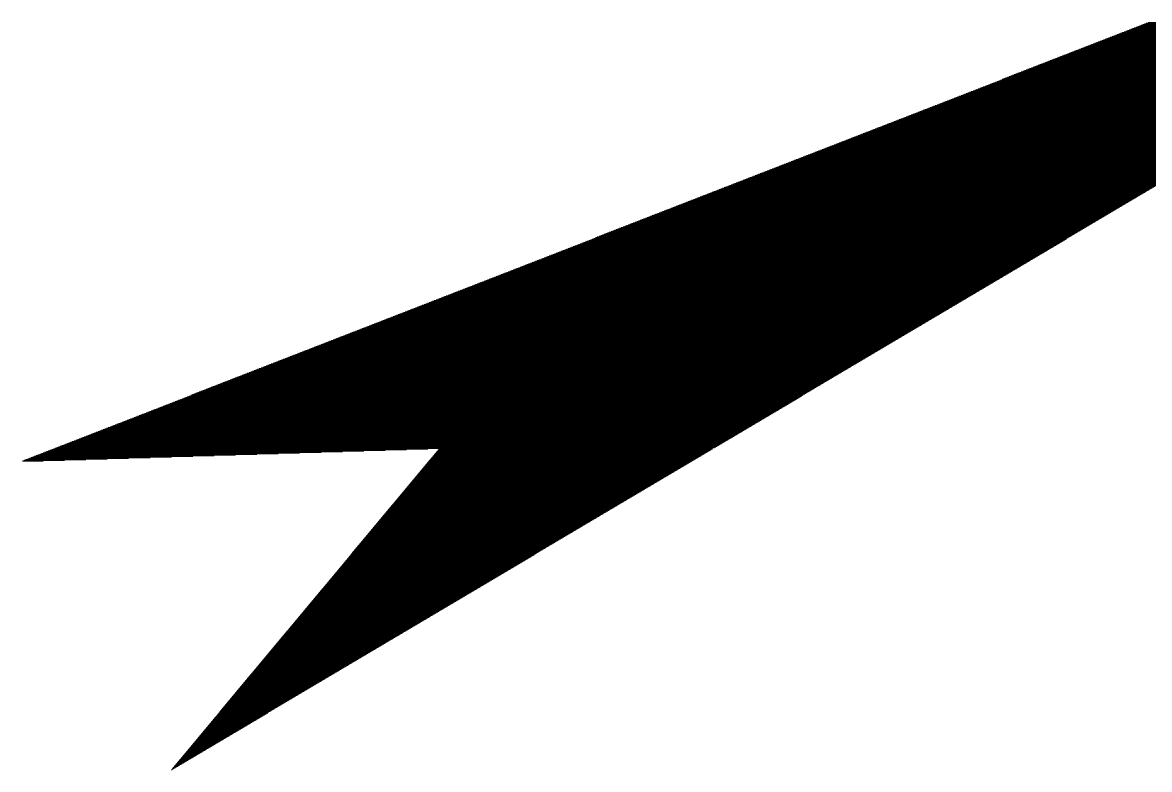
# Model space of a CAD drawing. Header units: inches. Extents: x 0 to 5400, y 0 to 3454.
# Drawn here: x 3346.2 to 3396.8, y 857.1 to 890.7 of the extents above; entities that cross this region are included whole.
import ezdxf

# ---------------------------------------------------------------- set-up
doc = ezdxf.new("R2010")
doc.units = ezdxf.units.IN
doc.header["$MEASUREMENT"] = 0
doc.layers.add('SHEET', color=4, linetype='Continuous')

msp = doc.modelspace()

# ---------------------------------------------------------------- linework, layer by layer
at = {"layer": 'SHEET', "color": 4, "linetype": 'Continuous', "flags": 128}
for points in [[(3396.191, 890.447), (3409.069, 890.447)], [(3396.268, 890.477), (3409.12, 890.477)], [(3396.345, 890.507), (3409.17, 890.507)], [(3396.422, 890.537), (3409.221, 890.537)], [(3396.499, 890.567), (3409.272, 890.567)], [(3396.576, 890.597), (3409.322, 890.597)], [(3396.653, 890.627), (3409.373, 890.627)], [(3396.73, 890.657), (3409.423, 890.657)], [(3394.88, 889.937), (3408.21, 889.937)], [(3394.957, 889.967), (3408.26, 889.967)], [(3395.034, 889.997), (3408.311, 889.997)], [(3395.112, 890.027), (3408.361, 890.027)], [(3395.189, 890.057), (3408.412, 890.057)], [(3395.266, 890.087), (3408.462, 890.087)], [(3395.343, 890.117), (3408.513, 890.117)], [(3395.42, 890.147), (3408.564, 890.147)], [(3395.497, 890.177), (3408.614, 890.177)], [(3395.574, 890.207), (3408.665, 890.207)], [(3395.651, 890.237), (3408.715, 890.237)], [(3395.728, 890.267), (3408.766, 890.267)], [(3395.805, 890.297), (3408.816, 890.297)], [(3395.882, 890.327), (3408.867, 890.327)], [(3395.959, 890.357), (3408.918, 890.357)], [(3396.036, 890.387), (3408.968, 890.387)], [(3396.113, 890.417), (3409.019, 890.417)], [(3393.57, 889.427), (3407.35, 889.427)], [(3393.647, 889.457), (3407.401, 889.457)], [(3393.724, 889.487), (3407.451, 889.487)], [(3393.801, 889.517), (3407.502, 889.517)], [(3393.878, 889.547), (3407.552, 889.547)], [(3393.956, 889.577), (3407.603, 889.577)], [(3394.033, 889.607), (3407.653, 889.607)], [(3394.11, 889.637), (3407.704, 889.637)], [(3394.187, 889.667), (3407.755, 889.667)], [(3394.264, 889.697), (3407.805, 889.697)], [(3394.341, 889.727), (3407.856, 889.727)], [(3394.418, 889.757), (3407.906, 889.757)], [(3394.495, 889.787), (3407.957, 889.787)], [(3394.572, 889.817), (3408.007, 889.817)], [(3394.649, 889.847), (3408.058, 889.847)], [(3394.726, 889.877), (3408.109, 889.877)], [(3394.803, 889.907), (3408.159, 889.907)], [(3392.26, 888.917), (3406.49, 888.917)], [(3392.337, 888.947), (3406.541, 888.947)], [(3392.414, 888.977), (3406.592, 888.977)], [(3392.491, 889.007), (3406.642, 889.007)], [(3392.568, 889.037), (3406.693, 889.037)], [(3392.645, 889.067), (3406.743, 889.067)], [(3392.722, 889.097), (3406.794, 889.097)], [(3392.799, 889.127), (3406.844, 889.127)], [(3392.877, 889.157), (3406.895, 889.157)], [(3392.954, 889.187), (3406.945, 889.187)], [(3393.031, 889.217), (3406.996, 889.217)], [(3393.108, 889.247), (3407.047, 889.247)], [(3393.185, 889.277), (3407.097, 889.277)], [(3393.262, 889.307), (3407.148, 889.307)], [(3393.339, 889.337), (3407.198, 889.337)], [(3393.416, 889.367), (3407.249, 889.367)], [(3393.493, 889.397), (3407.299, 889.397)], [(3391.027, 888.437), (3405.681, 888.437)], [(3391.104, 888.467), (3405.732, 888.467)], [(3391.181, 888.497), (3405.782, 888.497)], [(3391.258, 888.527), (3405.833, 888.527)], [(3391.335, 888.557), (3405.884, 888.557)], [(3391.412, 888.587), (3405.934, 888.587)], [(3391.489, 888.617), (3405.985, 888.617)], [(3391.566, 888.647), (3406.035, 888.647)], [(3391.643, 888.677), (3406.086, 888.677)], [(3391.721, 888.707), (3406.136, 888.707)], [(3391.798, 888.737), (3406.187, 888.737)], [(3391.875, 888.767), (3406.238, 888.767)], [(3391.952, 888.797), (3406.288, 888.797)], [(3392.029, 888.827), (3406.339, 888.827)], [(3392.106, 888.857), (3406.389, 888.857)], [(3392.183, 888.887), (3406.44, 888.887)], [(3389.717, 887.927), (3404.822, 887.927)], [(3389.794, 887.957), (3404.872, 887.957)], [(3389.871, 887.987), (3404.923, 887.987)], [(3389.948, 888.017), (3404.973, 888.017)], [(3390.025, 888.047), (3405.024, 888.047)], [(3390.102, 888.077), (3405.075, 888.077)], [(3390.179, 888.107), (3405.125, 888.107)], [(3390.256, 888.137), (3405.176, 888.137)], [(3390.333, 888.167), (3405.226, 888.167)], [(3390.41, 888.197), (3405.277, 888.197)], [(3390.487, 888.227), (3405.327, 888.227)], [(3390.564, 888.257), (3405.378, 888.257)], [(3390.642, 888.287), (3405.428, 888.287)], [(3390.719, 888.317), (3405.479, 888.317)], [(3390.796, 888.347), (3405.53, 888.347)], [(3390.873, 888.377), (3405.58, 888.377)], [(3390.95, 888.407), (3405.631, 888.407)], [(3388.407, 887.417), (3403.962, 887.417)], [(3388.484, 887.447), (3404.013, 887.447)], [(3388.561, 887.477), (3404.063, 887.477)], [(3388.638, 887.507), (3404.114, 887.507)], [(3388.715, 887.537), (3404.164, 887.537)], [(3388.792, 887.567), (3404.215, 887.567)], [(3388.869, 887.597), (3404.265, 887.597)], [(3388.946, 887.627), (3404.316, 887.627)], [(3389.023, 887.657), (3404.367, 887.657)], [(3389.1, 887.687), (3404.417, 887.687)], [(3389.177, 887.717), (3404.468, 887.717)], [(3389.254, 887.747), (3404.518, 887.747)], [(3389.331, 887.777), (3404.569, 887.777)], [(3389.408, 887.807), (3404.619, 887.807)], [(3389.486, 887.837), (3404.67, 887.837)], [(3389.563, 887.867), (3404.721, 887.867)], [(3389.64, 887.897), (3404.771, 887.897)], [(3387.096, 886.907), (3403.102, 886.907)], [(3387.173, 886.937), (3403.153, 886.937)], [(3387.251, 886.967), (3403.204, 886.967)], [(3387.328, 886.997), (3403.254, 886.997)], [(3387.405, 887.027), (3403.305, 887.027)], [(3387.482, 887.057), (3403.355, 887.057)], [(3387.559, 887.087), (3403.406, 887.087)], [(3387.636, 887.117), (3403.456, 887.117)], [(3387.713, 887.147), (3403.507, 887.147)], [(3387.79, 887.177), (3403.558, 887.177)], [(3387.867, 887.207), (3403.608, 887.207)], [(3387.944, 887.237), (3403.659, 887.237)], [(3388.021, 887.267), (3403.709, 887.267)], [(3388.098, 887.297), (3403.76, 887.297)], [(3388.175, 887.327), (3403.81, 887.327)], [(3388.252, 887.357), (3403.861, 887.357)], [(3388.329, 887.387), (3403.911, 887.387)], [(3385.786, 886.397), (3402.243, 886.397)], [(3385.863, 886.427), (3402.293, 886.427)], [(3385.94, 886.457), (3402.344, 886.457)], [(3386.017, 886.487), (3402.394, 886.487)], [(3386.094, 886.517), (3402.445, 886.517)], [(3386.172, 886.547), (3402.496, 886.547)], [(3386.249, 886.577), (3402.546, 886.577)], [(3386.326, 886.607), (3402.597, 886.607)], [(3386.403, 886.637), (3402.647, 886.637)], [(3386.48, 886.667), (3402.698, 886.667)], [(3386.557, 886.697), (3402.748, 886.697)], [(3386.634, 886.727), (3402.799, 886.727)], [(3386.711, 886.757), (3402.85, 886.757)], [(3386.788, 886.787), (3402.9, 886.787)], [(3386.865, 886.817), (3402.951, 886.817)], [(3386.942, 886.847), (3403.001, 886.847)], [(3387.019, 886.877), (3403.052, 886.877)], [(3384.476, 885.887), (3401.383, 885.887)], [(3384.553, 885.917), (3401.434, 885.917)], [(3384.63, 885.947), (3401.484, 885.947)], [(3384.707, 885.977), (3401.535, 885.977)], [(3384.784, 886.007), (3401.585, 886.007)], [(3384.861, 886.037), (3401.636, 886.037)], [(3384.938, 886.067), (3401.687, 886.067)], [(3385.016, 886.097), (3401.737, 886.097)], [(3385.093, 886.127), (3401.788, 886.127)], [(3385.17, 886.157), (3401.838, 886.157)], [(3385.247, 886.187), (3401.889, 886.187)], [(3385.324, 886.217), (3401.939, 886.217)], [(3385.401, 886.247), (3401.99, 886.247)], [(3385.478, 886.277), (3402.041, 886.277)], [(3385.555, 886.307), (3402.091, 886.307)], [(3385.632, 886.337), (3402.142, 886.337)], [(3385.709, 886.367), (3402.192, 886.367)], [(3383.166, 885.377), (3400.524, 885.377)], [(3383.243, 885.407), (3400.574, 885.407)], [(3383.32, 885.437), (3400.625, 885.437)], [(3383.397, 885.467), (3400.675, 885.467)], [(3383.474, 885.497), (3400.726, 885.497)], [(3383.551, 885.527), (3400.776, 885.527)], [(3383.628, 885.557), (3400.827, 885.557)], [(3383.705, 885.587), (3400.878, 885.587)], [(3383.782, 885.617), (3400.928, 885.617)], [(3383.859, 885.647), (3400.979, 885.647)], [(3383.937, 885.677), (3401.029, 885.677)], [(3384.014, 885.707), (3401.08, 885.707)], [(3384.091, 885.737), (3401.13, 885.737)], [(3384.168, 885.767), (3401.181, 885.767)], [(3384.245, 885.797), (3401.231, 885.797)], [(3384.322, 885.827), (3401.282, 885.827)], [(3384.399, 885.857), (3401.333, 885.857)], [(3381.856, 884.867), (3399.664, 884.867)], [(3381.933, 884.897), (3399.714, 884.897)], [(3382.01, 884.927), (3399.765, 884.927)], [(3382.087, 884.957), (3399.816, 884.957)], [(3382.164, 884.987), (3399.866, 884.987)], [(3382.241, 885.017), (3399.917, 885.017)], [(3382.318, 885.047), (3399.967, 885.047)], [(3382.395, 885.077), (3400.018, 885.077)], [(3382.472, 885.107), (3400.068, 885.107)], [(3382.549, 885.137), (3400.119, 885.137)], [(3382.626, 885.167), (3400.17, 885.167)], [(3382.703, 885.197), (3400.22, 885.197)], [(3382.781, 885.227), (3400.271, 885.227)], [(3382.858, 885.257), (3400.321, 885.257)], [(3382.935, 885.287), (3400.372, 885.287)], [(3383.012, 885.317), (3400.422, 885.317)], [(3383.089, 885.347), (3400.473, 885.347)], [(3380.623, 884.387), (3398.855, 884.387)], [(3380.7, 884.417), (3398.905, 884.417)], [(3380.777, 884.447), (3398.956, 884.447)], [(3380.854, 884.477), (3399.007, 884.477)], [(3380.931, 884.507), (3399.057, 884.507)], [(3381.008, 884.537), (3399.108, 884.537)], [(3381.085, 884.567), (3399.158, 884.567)], [(3381.162, 884.597), (3399.209, 884.597)], [(3381.239, 884.627), (3399.259, 884.627)], [(3381.316, 884.657), (3399.31, 884.657)], [(3381.393, 884.687), (3399.361, 884.687)], [(3381.47, 884.717), (3399.411, 884.717)], [(3381.547, 884.747), (3399.462, 884.747)], [(3381.624, 884.777), (3399.512, 884.777)], [(3381.702, 884.807), (3399.563, 884.807)], [(3381.779, 884.837), (3399.613, 884.837)], [(3379.312, 883.877), (3397.995, 883.877)], [(3379.389, 883.907), (3398.046, 883.907)], [(3379.467, 883.937), (3398.096, 883.937)], [(3379.544, 883.967), (3398.147, 883.967)], [(3379.621, 883.997), (3398.197, 883.997)], [(3379.698, 884.027), (3398.248, 884.027)], [(3379.775, 884.057), (3398.299, 884.057)], [(3379.852, 884.087), (3398.349, 884.087)], [(3379.929, 884.117), (3398.4, 884.117)], [(3380.006, 884.147), (3398.45, 884.147)], [(3380.083, 884.177), (3398.501, 884.177)], [(3380.16, 884.207), (3398.551, 884.207)], [(3380.237, 884.237), (3398.602, 884.237)], [(3380.314, 884.267), (3398.653, 884.267)], [(3380.391, 884.297), (3398.703, 884.297)], [(3380.468, 884.327), (3398.754, 884.327)], [(3380.546, 884.357), (3398.804, 884.357)], [(3378.002, 883.367), (3397.136, 883.367)], [(3378.079, 883.397), (3397.186, 883.397)], [(3378.156, 883.427), (3397.237, 883.427)], [(3378.233, 883.457), (3397.287, 883.457)], [(3378.311, 883.487), (3397.338, 883.487)], [(3378.388, 883.517), (3397.388, 883.517)], [(3378.465, 883.547), (3397.439, 883.547)], [(3378.542, 883.577), (3397.49, 883.577)], [(3378.619, 883.607), (3397.54, 883.607)], [(3378.696, 883.637), (3397.591, 883.637)], [(3378.773, 883.667), (3397.641, 883.667)], [(3378.85, 883.697), (3397.692, 883.697)], [(3378.927, 883.727), (3397.742, 883.727)], [(3379.004, 883.757), (3397.793, 883.757)], [(3379.081, 883.787), (3397.844, 883.787)], [(3379.158, 883.817), (3397.894, 883.817)], [(3379.235, 883.847), (3397.945, 883.847)], [(3376.692, 882.857), (3396.276, 882.857)], [(3376.769, 882.887), (3396.327, 882.887)], [(3376.846, 882.917), (3396.377, 882.917)], [(3376.923, 882.947), (3396.428, 882.947)], [(3377, 882.977), (3396.478, 882.977)], [(3377.077, 883.007), (3396.529, 883.007)], [(3377.154, 883.037), (3396.579, 883.037)], [(3377.232, 883.067), (3396.63, 883.067)], [(3377.309, 883.097), (3396.68, 883.097)], [(3377.386, 883.127), (3396.731, 883.127)], [(3377.463, 883.157), (3396.782, 883.157)], [(3377.54, 883.187), (3396.832, 883.187)], [(3377.617, 883.217), (3396.883, 883.217)], [(3377.694, 883.247), (3396.933, 883.247)], [(3377.771, 883.277), (3396.984, 883.277)], [(3377.848, 883.307), (3397.034, 883.307)], [(3377.925, 883.337), (3397.085, 883.337)], [(3375.382, 882.347), (3395.416, 882.347)], [(3375.459, 882.377), (3395.467, 882.377)], [(3375.536, 882.407), (3395.517, 882.407)], [(3375.613, 882.437), (3395.568, 882.437)], [(3375.69, 882.467), (3395.619, 882.467)], [(3375.767, 882.497), (3395.669, 882.497)], [(3375.844, 882.527), (3395.72, 882.527)], [(3375.921, 882.557), (3395.77, 882.557)], [(3375.998, 882.587), (3395.821, 882.587)], [(3376.076, 882.617), (3395.871, 882.617)], [(3376.153, 882.647), (3395.922, 882.647)], [(3376.23, 882.677), (3395.973, 882.677)], [(3376.307, 882.707), (3396.023, 882.707)], [(3376.384, 882.737), (3396.074, 882.737)], [(3376.461, 882.767), (3396.124, 882.767)], [(3376.538, 882.797), (3396.175, 882.797)], [(3376.615, 882.827), (3396.225, 882.827)], [(3374.072, 881.837), (3394.557, 881.837)], [(3374.149, 881.867), (3394.607, 881.867)], [(3374.226, 881.897), (3394.658, 881.897)], [(3374.303, 881.927), (3394.708, 881.927)], [(3374.38, 881.957), (3394.759, 881.957)], [(3374.457, 881.987), (3394.81, 881.987)], [(3374.534, 882.017), (3394.86, 882.017)], [(3374.611, 882.047), (3394.911, 882.047)], [(3374.688, 882.077), (3394.961, 882.077)], [(3374.765, 882.107), (3395.012, 882.107)], [(3374.842, 882.137), (3395.062, 882.137)], [(3374.919, 882.167), (3395.113, 882.167)], [(3374.997, 882.197), (3395.163, 882.197)], [(3375.074, 882.227), (3395.214, 882.227)], [(3375.151, 882.257), (3395.265, 882.257)], [(3375.228, 882.287), (3395.315, 882.287)], [(3375.305, 882.317), (3395.366, 882.317)], [(3372.762, 881.327), (3393.697, 881.327)], [(3372.839, 881.357), (3393.748, 881.357)], [(3372.916, 881.387), (3393.798, 881.387)], [(3372.993, 881.417), (3393.849, 881.417)], [(3373.07, 881.447), (3393.899, 881.447)], [(3373.147, 881.477), (3393.95, 881.477)], [(3373.224, 881.507), (3394, 881.507)], [(3373.301, 881.537), (3394.051, 881.537)], [(3373.378, 881.567), (3394.102, 881.567)], [(3373.455, 881.597), (3394.152, 881.597)], [(3373.532, 881.627), (3394.203, 881.627)], [(3373.609, 881.657), (3394.253, 881.657)], [(3373.686, 881.687), (3394.304, 881.687)], [(3373.763, 881.717), (3394.354, 881.717)], [(3373.841, 881.747), (3394.405, 881.747)], [(3373.918, 881.777), (3394.456, 881.777)], [(3373.995, 881.807), (3394.506, 881.807)], [(3371.451, 880.817), (3392.837, 880.817)], [(3371.528, 880.847), (3392.888, 880.847)], [(3371.606, 880.877), (3392.939, 880.877)], [(3371.683, 880.907), (3392.989, 880.907)], [(3371.76, 880.937), (3393.04, 880.937)], [(3371.837, 880.967), (3393.09, 880.967)], [(3371.914, 880.997), (3393.141, 880.997)], [(3371.991, 881.027), (3393.191, 881.027)], [(3372.068, 881.057), (3393.242, 881.057)], [(3372.145, 881.087), (3393.293, 881.087)], [(3372.222, 881.117), (3393.343, 881.117)], [(3372.299, 881.147), (3393.394, 881.147)], [(3372.376, 881.177), (3393.444, 881.177)], [(3372.453, 881.207), (3393.495, 881.207)], [(3372.53, 881.237), (3393.545, 881.237)], [(3372.607, 881.267), (3393.596, 881.267)], [(3372.684, 881.297), (3393.646, 881.297)], [(3370.218, 880.337), (3392.028, 880.337)], [(3370.295, 880.367), (3392.079, 880.367)], [(3370.372, 880.397), (3392.129, 880.397)], [(3370.449, 880.427), (3392.18, 880.427)], [(3370.527, 880.457), (3392.231, 880.457)], [(3370.604, 880.487), (3392.281, 880.487)], [(3370.681, 880.517), (3392.332, 880.517)], [(3370.758, 880.547), (3392.382, 880.547)], [(3370.835, 880.577), (3392.433, 880.577)], [(3370.912, 880.607), (3392.483, 880.607)], [(3370.989, 880.637), (3392.534, 880.637)], [(3371.066, 880.667), (3392.585, 880.667)], [(3371.143, 880.697), (3392.635, 880.697)], [(3371.22, 880.727), (3392.686, 880.727)], [(3371.297, 880.757), (3392.736, 880.757)], [(3371.374, 880.787), (3392.787, 880.787)], [(3368.908, 879.827), (3391.169, 879.827)], [(3368.985, 879.857), (3391.219, 879.857)], [(3369.062, 879.887), (3391.27, 879.887)], [(3369.139, 879.917), (3391.32, 879.917)], [(3369.216, 879.947), (3391.371, 879.947)], [(3369.293, 879.977), (3391.422, 879.977)], [(3369.371, 880.007), (3391.472, 880.007)], [(3369.448, 880.037), (3391.523, 880.037)], [(3369.525, 880.067), (3391.573, 880.067)], [(3369.602, 880.097), (3391.624, 880.097)], [(3369.679, 880.127), (3391.674, 880.127)], [(3369.756, 880.157), (3391.725, 880.157)], [(3369.833, 880.187), (3391.776, 880.187)], [(3369.91, 880.217), (3391.826, 880.217)], [(3369.987, 880.247), (3391.877, 880.247)], [(3370.064, 880.277), (3391.927, 880.277)], [(3370.141, 880.307), (3391.978, 880.307)], [(3367.598, 879.317), (3390.309, 879.317)], [(3367.675, 879.347), (3390.36, 879.347)], [(3367.752, 879.377), (3390.41, 879.377)], [(3367.829, 879.407), (3390.461, 879.407)], [(3367.906, 879.437), (3390.511, 879.437)], [(3367.983, 879.467), (3390.562, 879.467)], [(3368.06, 879.497), (3390.612, 879.497)], [(3368.137, 879.527), (3390.663, 879.527)], [(3368.214, 879.557), (3390.714, 879.557)], [(3368.292, 879.587), (3390.764, 879.587)], [(3368.369, 879.617), (3390.815, 879.617)], [(3368.446, 879.647), (3390.865, 879.647)], [(3368.523, 879.677), (3390.916, 879.677)], [(3368.6, 879.707), (3390.966, 879.707)], [(3368.677, 879.737), (3391.017, 879.737)], [(3368.754, 879.767), (3391.068, 879.767)], [(3368.831, 879.797), (3391.118, 879.797)], [(3366.288, 878.807), (3389.449, 878.807)], [(3366.365, 878.837), (3389.5, 878.837)], [(3366.442, 878.867), (3389.551, 878.867)], [(3366.519, 878.897), (3389.601, 878.897)], [(3366.596, 878.927), (3389.652, 878.927)], [(3366.673, 878.957), (3389.702, 878.957)], [(3366.75, 878.987), (3389.753, 878.987)], [(3366.827, 879.017), (3389.803, 879.017)], [(3366.904, 879.047), (3389.854, 879.047)], [(3366.981, 879.077), (3389.905, 879.077)], [(3367.058, 879.107), (3389.955, 879.107)], [(3367.136, 879.137), (3390.006, 879.137)], [(3367.213, 879.167), (3390.056, 879.167)], [(3367.29, 879.197), (3390.107, 879.197)], [(3367.367, 879.227), (3390.157, 879.227)], [(3367.444, 879.257), (3390.208, 879.257)], [(3367.521, 879.287), (3390.259, 879.287)], [(3364.978, 878.297), (3388.59, 878.297)], [(3365.055, 878.327), (3388.64, 878.327)], [(3365.132, 878.357), (3388.691, 878.357)], [(3365.209, 878.387), (3388.742, 878.387)], [(3365.286, 878.417), (3388.792, 878.417)], [(3365.363, 878.447), (3388.843, 878.447)], [(3365.44, 878.477), (3388.893, 878.477)], [(3365.517, 878.507), (3388.944, 878.507)], [(3365.594, 878.537), (3388.994, 878.537)], [(3365.671, 878.567), (3389.045, 878.567)], [(3365.748, 878.597), (3389.096, 878.597)], [(3365.825, 878.627), (3389.146, 878.627)], [(3365.902, 878.657), (3389.197, 878.657)], [(3365.979, 878.687), (3389.247, 878.687)], [(3366.057, 878.717), (3389.298, 878.717)], [(3366.134, 878.747), (3389.348, 878.747)], [(3366.211, 878.777), (3389.399, 878.777)], [(3363.667, 877.787), (3387.73, 877.787)], [(3363.744, 877.817), (3387.781, 877.817)], [(3363.822, 877.847), (3387.831, 877.847)], [(3363.899, 877.877), (3387.882, 877.877)], [(3363.976, 877.907), (3387.932, 877.907)], [(3364.053, 877.937), (3387.983, 877.937)], [(3364.13, 877.967), (3388.034, 877.967)], [(3364.207, 877.997), (3388.084, 877.997)], [(3364.284, 878.027), (3388.135, 878.027)], [(3364.361, 878.057), (3388.185, 878.057)], [(3364.438, 878.087), (3388.236, 878.087)], [(3364.515, 878.117), (3388.286, 878.117)], [(3364.592, 878.147), (3388.337, 878.147)], [(3364.669, 878.177), (3388.388, 878.177)], [(3364.746, 878.207), (3388.438, 878.207)], [(3364.823, 878.237), (3388.489, 878.237)], [(3364.901, 878.267), (3388.539, 878.267)], [(3362.357, 877.277), (3386.871, 877.277)], [(3362.434, 877.307), (3386.921, 877.307)], [(3362.511, 877.337), (3386.972, 877.337)], [(3362.588, 877.367), (3387.022, 877.367)], [(3362.666, 877.397), (3387.073, 877.397)], [(3362.743, 877.427), (3387.123, 877.427)], [(3362.82, 877.457), (3387.174, 877.457)], [(3362.897, 877.487), (3387.225, 877.487)], [(3362.974, 877.517), (3387.275, 877.517)], [(3363.051, 877.547), (3387.326, 877.547)], [(3363.128, 877.577), (3387.376, 877.577)], [(3363.205, 877.607), (3387.427, 877.607)], [(3363.282, 877.637), (3387.477, 877.637)], [(3363.359, 877.667), (3387.528, 877.667)], [(3363.436, 877.697), (3387.579, 877.697)], [(3363.513, 877.727), (3387.629, 877.727)], [(3363.59, 877.757), (3387.68, 877.757)], [(3361.047, 876.767), (3386.011, 876.767)], [(3361.124, 876.797), (3386.062, 876.797)], [(3361.201, 876.827), (3386.112, 876.827)], [(3361.278, 876.857), (3386.163, 876.857)], [(3361.355, 876.887), (3386.213, 876.887)], [(3361.432, 876.917), (3386.264, 876.917)], [(3361.509, 876.947), (3386.314, 876.947)], [(3361.587, 876.977), (3386.365, 876.977)], [(3361.664, 877.007), (3386.415, 877.007)], [(3361.741, 877.037), (3386.466, 877.037)], [(3361.818, 877.067), (3386.517, 877.067)], [(3361.895, 877.097), (3386.567, 877.097)], [(3361.972, 877.127), (3386.618, 877.127)], [(3362.049, 877.157), (3386.668, 877.157)], [(3362.126, 877.187), (3386.719, 877.187)], [(3362.203, 877.217), (3386.769, 877.217)], [(3362.28, 877.247), (3386.82, 877.247)], [(3359.814, 876.287), (3385.202, 876.287)], [(3359.891, 876.317), (3385.252, 876.317)], [(3359.968, 876.347), (3385.303, 876.347)], [(3360.045, 876.377), (3385.354, 876.377)], [(3360.122, 876.407), (3385.404, 876.407)], [(3360.199, 876.437), (3385.455, 876.437)], [(3360.276, 876.467), (3385.505, 876.467)], [(3360.353, 876.497), (3385.556, 876.497)], [(3360.431, 876.527), (3385.606, 876.527)], [(3360.508, 876.557), (3385.657, 876.557)], [(3360.585, 876.587), (3385.708, 876.587)], [(3360.662, 876.617), (3385.758, 876.617)], [(3360.739, 876.647), (3385.809, 876.647)], [(3360.816, 876.677), (3385.859, 876.677)], [(3360.893, 876.707), (3385.91, 876.707)], [(3360.97, 876.737), (3385.96, 876.737)], [(3358.504, 875.777), (3384.342, 875.777)], [(3358.581, 875.807), (3384.393, 875.807)], [(3358.658, 875.837), (3384.443, 875.837)], [(3358.735, 875.867), (3384.494, 875.867)], [(3358.812, 875.897), (3384.545, 875.897)], [(3358.889, 875.927), (3384.595, 875.927)], [(3358.966, 875.957), (3384.646, 875.957)], [(3359.043, 875.987), (3384.696, 875.987)], [(3359.12, 876.017), (3384.747, 876.017)], [(3359.197, 876.047), (3384.797, 876.047)], [(3359.274, 876.077), (3384.848, 876.077)], [(3359.352, 876.107), (3384.898, 876.107)], [(3359.429, 876.137), (3384.949, 876.137)], [(3359.506, 876.167), (3385, 876.167)], [(3359.583, 876.197), (3385.05, 876.197)], [(3359.66, 876.227), (3385.101, 876.227)], [(3359.737, 876.257), (3385.151, 876.257)], [(3357.194, 875.267), (3383.483, 875.267)], [(3357.271, 875.297), (3383.533, 875.297)], [(3357.348, 875.327), (3383.584, 875.327)], [(3357.425, 875.357), (3383.634, 875.357)], [(3357.502, 875.387), (3383.685, 875.387)], [(3357.579, 875.417), (3383.735, 875.417)], [(3357.656, 875.447), (3383.786, 875.447)], [(3357.733, 875.477), (3383.837, 875.477)], [(3357.81, 875.507), (3383.887, 875.507)], [(3357.887, 875.537), (3383.938, 875.537)], [(3357.964, 875.567), (3383.988, 875.567)], [(3358.041, 875.597), (3384.039, 875.597)], [(3358.118, 875.627), (3384.089, 875.627)], [(3358.196, 875.657), (3384.14, 875.657)], [(3358.273, 875.687), (3384.191, 875.687)], [(3358.35, 875.717), (3384.241, 875.717)], [(3358.427, 875.747), (3384.292, 875.747)], [(3355.883, 874.757), (3382.623, 874.757)], [(3355.961, 874.787), (3382.674, 874.787)], [(3356.038, 874.817), (3382.724, 874.817)], [(3356.115, 874.847), (3382.775, 874.847)], [(3356.192, 874.877), (3382.825, 874.877)], [(3356.269, 874.907), (3382.876, 874.907)], [(3356.346, 874.937), (3382.926, 874.937)], [(3356.423, 874.967), (3382.977, 874.967)], [(3356.5, 874.997), (3383.028, 874.997)], [(3356.577, 875.027), (3383.078, 875.027)], [(3356.654, 875.057), (3383.129, 875.057)], [(3356.731, 875.087), (3383.179, 875.087)], [(3356.808, 875.117), (3383.23, 875.117)], [(3356.885, 875.147), (3383.28, 875.147)], [(3356.962, 875.177), (3383.331, 875.177)], [(3357.039, 875.207), (3383.381, 875.207)], [(3357.117, 875.237), (3383.432, 875.237)], [(3354.573, 874.247), (3381.763, 874.247)], [(3354.65, 874.277), (3381.814, 874.277)], [(3354.727, 874.307), (3381.864, 874.307)], [(3354.804, 874.337), (3381.915, 874.337)], [(3354.882, 874.367), (3381.966, 874.367)], [(3354.959, 874.397), (3382.016, 874.397)], [(3355.036, 874.427), (3382.067, 874.427)], [(3355.113, 874.457), (3382.117, 874.457)], [(3355.19, 874.487), (3382.168, 874.487)], [(3355.267, 874.517), (3382.218, 874.517)], [(3355.344, 874.547), (3382.269, 874.547)], [(3355.421, 874.577), (3382.32, 874.577)], [(3355.498, 874.607), (3382.37, 874.607)], [(3355.575, 874.637), (3382.421, 874.637)], [(3355.652, 874.667), (3382.471, 874.667)], [(3355.729, 874.697), (3382.522, 874.697)], [(3355.806, 874.727), (3382.572, 874.727)], [(3353.263, 873.737), (3380.904, 873.737)], [(3353.34, 873.767), (3380.954, 873.767)], [(3353.417, 873.797), (3381.005, 873.797)], [(3353.494, 873.827), (3381.055, 873.827)], [(3353.571, 873.857), (3381.106, 873.857)], [(3353.648, 873.887), (3381.157, 873.887)], [(3353.726, 873.917), (3381.207, 873.917)], [(3353.803, 873.947), (3381.258, 873.947)], [(3353.88, 873.977), (3381.308, 873.977)], [(3353.957, 874.007), (3381.359, 874.007)], [(3354.034, 874.037), (3381.409, 874.037)], [(3354.111, 874.067), (3381.46, 874.067)], [(3354.188, 874.097), (3381.511, 874.097)], [(3354.265, 874.127), (3381.561, 874.127)], [(3354.342, 874.157), (3381.612, 874.157)], [(3354.419, 874.187), (3381.662, 874.187)], [(3354.496, 874.217), (3381.713, 874.217)], [(3351.953, 873.227), (3380.044, 873.227)], [(3352.03, 873.257), (3380.095, 873.257)], [(3352.107, 873.287), (3380.145, 873.287)], [(3352.184, 873.317), (3380.196, 873.317)], [(3352.261, 873.347), (3380.246, 873.347)], [(3352.338, 873.377), (3380.297, 873.377)], [(3352.415, 873.407), (3380.347, 873.407)], [(3352.492, 873.437), (3380.398, 873.437)], [(3352.569, 873.467), (3380.449, 873.467)], [(3352.647, 873.497), (3380.499, 873.497)], [(3352.724, 873.527), (3380.55, 873.527)], [(3352.801, 873.557), (3380.6, 873.557)], [(3352.878, 873.587), (3380.651, 873.587)], [(3352.955, 873.617), (3380.701, 873.617)], [(3353.032, 873.647), (3380.752, 873.647)], [(3353.109, 873.677), (3380.803, 873.677)], [(3353.186, 873.707), (3380.853, 873.707)], [(3350.643, 872.717), (3379.184, 872.717)], [(3350.72, 872.747), (3379.235, 872.747)], [(3350.797, 872.777), (3379.286, 872.777)], [(3350.874, 872.807), (3379.336, 872.807)], [(3350.951, 872.837), (3379.387, 872.837)], [(3351.028, 872.867), (3379.437, 872.867)], [(3351.105, 872.897), (3379.488, 872.897)], [(3351.182, 872.927), (3379.538, 872.927)], [(3351.259, 872.957), (3379.589, 872.957)], [(3351.336, 872.987), (3379.64, 872.987)], [(3351.413, 873.017), (3379.69, 873.017)], [(3351.491, 873.047), (3379.741, 873.047)], [(3351.568, 873.077), (3379.791, 873.077)], [(3351.645, 873.107), (3379.842, 873.107)], [(3351.722, 873.137), (3379.892, 873.137)], [(3351.799, 873.167), (3379.943, 873.167)], [(3351.876, 873.197), (3379.994, 873.197)], [(3349.41, 872.237), (3378.375, 872.237)], [(3349.487, 872.267), (3378.426, 872.267)], [(3349.564, 872.297), (3378.477, 872.297)], [(3349.641, 872.327), (3378.527, 872.327)], [(3349.718, 872.357), (3378.578, 872.357)], [(3349.795, 872.387), (3378.628, 872.387)], [(3349.872, 872.417), (3378.679, 872.417)], [(3349.949, 872.447), (3378.729, 872.447)], [(3350.026, 872.477), (3378.78, 872.477)], [(3350.103, 872.507), (3378.831, 872.507)], [(3350.18, 872.537), (3378.881, 872.537)], [(3350.257, 872.567), (3378.932, 872.567)], [(3350.334, 872.597), (3378.982, 872.597)], [(3350.412, 872.627), (3379.033, 872.627)], [(3350.489, 872.657), (3379.083, 872.657)], [(3350.566, 872.687), (3379.134, 872.687)], [(3348.099, 871.727), (3377.516, 871.727)], [(3348.177, 871.757), (3377.566, 871.757)], [(3348.254, 871.787), (3377.617, 871.787)], [(3348.331, 871.817), (3377.667, 871.817)], [(3348.408, 871.847), (3377.718, 871.847)], [(3348.485, 871.877), (3377.769, 871.877)], [(3348.562, 871.907), (3377.819, 871.907)], [(3348.639, 871.937), (3377.87, 871.937)], [(3348.716, 871.967), (3377.92, 871.967)], [(3348.793, 871.997), (3377.971, 871.997)], [(3348.87, 872.027), (3378.021, 872.027)], [(3348.947, 872.057), (3378.072, 872.057)], [(3349.024, 872.087), (3378.123, 872.087)], [(3349.101, 872.117), (3378.173, 872.117)], [(3349.178, 872.147), (3378.224, 872.147)], [(3349.256, 872.177), (3378.274, 872.177)], [(3349.333, 872.207), (3378.325, 872.207)], [(3346.789, 871.217), (3354.78, 871.217)], [(3346.866, 871.247), (3355.74, 871.247)], [(3346.943, 871.277), (3356.7, 871.277)], [(3347.021, 871.307), (3357.66, 871.307)], [(3347.098, 871.337), (3358.62, 871.337)], [(3347.175, 871.367), (3359.58, 871.367)], [(3347.252, 871.397), (3360.54, 871.397)], [(3347.329, 871.427), (3361.5, 871.427)], [(3347.406, 871.457), (3362.46, 871.457)], [(3347.483, 871.487), (3363.42, 871.487)], [(3347.56, 871.517), (3364.38, 871.517)], [(3347.637, 871.547), (3364.906, 871.547)], [(3347.714, 871.577), (3377.263, 871.577)], [(3347.791, 871.607), (3377.314, 871.607)], [(3347.868, 871.637), (3377.364, 871.637)], [(3347.945, 871.667), (3377.415, 871.667)], [(3348.022, 871.697), (3377.465, 871.697)], [(3364.631, 871.217), (3376.656, 871.217)], [(3364.656, 871.247), (3376.707, 871.247)], [(3364.681, 871.277), (3376.757, 871.277)], [(3364.706, 871.307), (3376.808, 871.307)], [(3364.731, 871.337), (3376.858, 871.337)], [(3364.756, 871.367), (3376.909, 871.367)], [(3364.781, 871.397), (3376.96, 871.397)], [(3364.806, 871.427), (3377.01, 871.427)], [(3364.831, 871.457), (3377.061, 871.457)], [(3364.856, 871.487), (3377.111, 871.487)], [(3364.881, 871.517), (3377.162, 871.517)], [(3346.173, 870.977), (3347.1, 870.977)], [(3346.25, 871.007), (3348.06, 871.007)], [(3346.327, 871.037), (3349.02, 871.037)], [(3346.404, 871.067), (3349.98, 871.067)], [(3346.481, 871.097), (3350.94, 871.097)], [(3346.558, 871.127), (3351.9, 871.127)], [(3346.635, 871.157), (3352.86, 871.157)], [(3346.712, 871.187), (3353.82, 871.187)], [(3364.205, 870.707), (3375.797, 870.707)], [(3364.23, 870.737), (3375.847, 870.737)], [(3364.255, 870.767), (3375.898, 870.767)], [(3364.28, 870.797), (3375.948, 870.797)], [(3364.305, 870.827), (3375.999, 870.827)], [(3364.33, 870.857), (3376.049, 870.857)], [(3364.355, 870.887), (3376.1, 870.887)], [(3364.38, 870.917), (3376.15, 870.917)], [(3364.406, 870.947), (3376.201, 870.947)], [(3364.431, 870.977), (3376.252, 870.977)], [(3364.456, 871.007), (3376.302, 871.007)], [(3364.481, 871.037), (3376.353, 871.037)], [(3364.506, 871.067), (3376.403, 871.067)], [(3364.531, 871.097), (3376.454, 871.097)], [(3364.556, 871.127), (3376.504, 871.127)], [(3364.581, 871.157), (3376.555, 871.157)], [(3364.606, 871.187), (3376.606, 871.187)], [(3363.78, 870.197), (3374.937, 870.197)], [(3363.805, 870.227), (3374.987, 870.227)], [(3363.83, 870.257), (3375.038, 870.257)], [(3363.855, 870.287), (3375.089, 870.287)], [(3363.88, 870.317), (3375.139, 870.317)], [(3363.905, 870.347), (3375.19, 870.347)], [(3363.93, 870.377), (3375.24, 870.377)], [(3363.955, 870.407), (3375.291, 870.407)], [(3363.98, 870.437), (3375.341, 870.437)], [(3364.005, 870.467), (3375.392, 870.467)], [(3364.03, 870.497), (3375.443, 870.497)], [(3364.055, 870.527), (3375.493, 870.527)], [(3364.08, 870.557), (3375.544, 870.557)], [(3364.105, 870.587), (3375.594, 870.587)], [(3364.13, 870.617), (3375.645, 870.617)], [(3364.155, 870.647), (3375.695, 870.647)], [(3364.18, 870.677), (3375.746, 870.677)], [(3363.354, 869.687), (3374.077, 869.687)], [(3363.379, 869.717), (3374.128, 869.717)], [(3363.404, 869.747), (3374.178, 869.747)], [(3363.429, 869.777), (3374.229, 869.777)], [(3363.454, 869.807), (3374.28, 869.807)], [(3363.479, 869.837), (3374.33, 869.837)], [(3363.504, 869.867), (3374.381, 869.867)], [(3363.529, 869.897), (3374.431, 869.897)], [(3363.554, 869.927), (3374.482, 869.927)], [(3363.579, 869.957), (3374.532, 869.957)], [(3363.604, 869.987), (3374.583, 869.987)], [(3363.63, 870.017), (3374.633, 870.017)], [(3363.655, 870.047), (3374.684, 870.047)], [(3363.68, 870.077), (3374.735, 870.077)], [(3363.705, 870.107), (3374.785, 870.107)], [(3363.73, 870.137), (3374.836, 870.137)], [(3363.755, 870.167), (3374.886, 870.167)], [(3362.929, 869.177), (3373.218, 869.177)], [(3362.954, 869.207), (3373.268, 869.207)], [(3362.979, 869.237), (3373.319, 869.237)], [(3363.004, 869.267), (3373.369, 869.267)], [(3363.029, 869.297), (3373.42, 869.297)], [(3363.054, 869.327), (3373.47, 869.327)], [(3363.079, 869.357), (3373.521, 869.357)], [(3363.104, 869.387), (3373.572, 869.387)], [(3363.129, 869.417), (3373.622, 869.417)], [(3363.154, 869.447), (3373.673, 869.447)], [(3363.179, 869.477), (3373.723, 869.477)], [(3363.204, 869.507), (3373.774, 869.507)], [(3363.229, 869.537), (3373.824, 869.537)], [(3363.254, 869.567), (3373.875, 869.567)], [(3363.279, 869.597), (3373.926, 869.597)], [(3363.304, 869.627), (3373.976, 869.627)], [(3363.329, 869.657), (3374.027, 869.657)], [(3362.503, 868.667), (3372.358, 868.667)], [(3362.528, 868.697), (3372.409, 868.697)], [(3362.553, 868.727), (3372.459, 868.727)], [(3362.578, 868.757), (3372.51, 868.757)], [(3362.603, 868.787), (3372.56, 868.787)], [(3362.628, 868.817), (3372.611, 868.817)], [(3362.653, 868.847), (3372.661, 868.847)], [(3362.678, 868.877), (3372.712, 868.877)], [(3362.703, 868.907), (3372.763, 868.907)], [(3362.728, 868.937), (3372.813, 868.937)], [(3362.753, 868.967), (3372.864, 868.967)], [(3362.778, 868.997), (3372.914, 868.997)], [(3362.803, 869.027), (3372.965, 869.027)], [(3362.829, 869.057), (3373.015, 869.057)], [(3362.854, 869.087), (3373.066, 869.087)], [(3362.879, 869.117), (3373.116, 869.117)], [(3362.904, 869.147), (3373.167, 869.147)], [(3362.103, 868.187), (3371.549, 868.187)], [(3362.128, 868.217), (3371.599, 868.217)], [(3362.153, 868.247), (3371.65, 868.247)], [(3362.178, 868.277), (3371.701, 868.277)], [(3362.203, 868.307), (3371.751, 868.307)], [(3362.228, 868.337), (3371.802, 868.337)], [(3362.253, 868.367), (3371.852, 868.367)], [(3362.278, 868.397), (3371.903, 868.397)], [(3362.303, 868.427), (3371.953, 868.427)], [(3362.328, 868.457), (3372.004, 868.457)], [(3362.353, 868.487), (3372.055, 868.487)], [(3362.378, 868.517), (3372.105, 868.517)], [(3362.403, 868.547), (3372.156, 868.547)], [(3362.428, 868.577), (3372.206, 868.577)], [(3362.453, 868.607), (3372.257, 868.607)], [(3362.478, 868.637), (3372.307, 868.637)], [(3361.677, 867.677), (3370.689, 867.677)], [(3361.702, 867.707), (3370.74, 867.707)], [(3361.727, 867.737), (3370.79, 867.737)], [(3361.752, 867.767), (3370.841, 867.767)], [(3361.777, 867.797), (3370.892, 867.797)], [(3361.802, 867.827), (3370.942, 867.827)], [(3361.827, 867.857), (3370.993, 867.857)], [(3361.852, 867.887), (3371.043, 867.887)], [(3361.877, 867.917), (3371.094, 867.917)], [(3361.902, 867.947), (3371.144, 867.947)], [(3361.927, 867.977), (3371.195, 867.977)], [(3361.952, 868.007), (3371.246, 868.007)], [(3361.977, 868.037), (3371.296, 868.037)], [(3362.002, 868.067), (3371.347, 868.067)], [(3362.028, 868.097), (3371.397, 868.097)], [(3362.053, 868.127), (3371.448, 868.127)], [(3362.078, 868.157), (3371.498, 868.157)], [(3361.252, 867.167), (3369.83, 867.167)], [(3361.277, 867.197), (3369.88, 867.197)], [(3361.302, 867.227), (3369.931, 867.227)], [(3361.327, 867.257), (3369.981, 867.257)], [(3361.352, 867.287), (3370.032, 867.287)], [(3361.377, 867.317), (3370.082, 867.317)], [(3361.402, 867.347), (3370.133, 867.347)], [(3361.427, 867.377), (3370.184, 867.377)], [(3361.452, 867.407), (3370.234, 867.407)], [(3361.477, 867.437), (3370.285, 867.437)], [(3361.502, 867.467), (3370.335, 867.467)], [(3361.527, 867.497), (3370.386, 867.497)], [(3361.552, 867.527), (3370.436, 867.527)], [(3361.577, 867.557), (3370.487, 867.557)], [(3361.602, 867.587), (3370.538, 867.587)], [(3361.627, 867.617), (3370.588, 867.617)], [(3361.652, 867.647), (3370.639, 867.647)], [(3360.826, 866.657), (3368.97, 866.657)], [(3360.851, 866.687), (3369.021, 866.687)], [(3360.876, 866.717), (3369.071, 866.717)], [(3360.901, 866.747), (3369.122, 866.747)], [(3360.926, 866.777), (3369.172, 866.777)], [(3360.951, 866.807), (3369.223, 866.807)], [(3360.976, 866.837), (3369.273, 866.837)], [(3361.001, 866.867), (3369.324, 866.867)], [(3361.026, 866.897), (3369.375, 866.897)], [(3361.051, 866.927), (3369.425, 866.927)], [(3361.076, 866.957), (3369.476, 866.957)], [(3361.101, 866.987), (3369.526, 866.987)], [(3361.126, 867.017), (3369.577, 867.017)], [(3361.151, 867.047), (3369.627, 867.047)], [(3361.176, 867.077), (3369.678, 867.077)], [(3361.201, 867.107), (3369.729, 867.107)], [(3361.226, 867.137), (3369.779, 867.137)], [(3360.4, 866.147), (3368.11, 866.147)], [(3360.425, 866.177), (3368.161, 866.177)], [(3360.451, 866.207), (3368.212, 866.207)], [(3360.476, 866.237), (3368.262, 866.237)], [(3360.501, 866.267), (3368.313, 866.267)], [(3360.526, 866.297), (3368.363, 866.297)], [(3360.551, 866.327), (3368.414, 866.327)], [(3360.576, 866.357), (3368.464, 866.357)], [(3360.601, 866.387), (3368.515, 866.387)], [(3360.626, 866.417), (3368.566, 866.417)], [(3360.651, 866.447), (3368.616, 866.447)], [(3360.676, 866.477), (3368.667, 866.477)], [(3360.701, 866.507), (3368.717, 866.507)], [(3360.726, 866.537), (3368.768, 866.537)], [(3360.751, 866.567), (3368.818, 866.567)], [(3360.776, 866.597), (3368.869, 866.597)], [(3360.801, 866.627), (3368.919, 866.627)], [(3359.975, 865.637), (3367.251, 865.637)], [(3360, 865.667), (3367.301, 865.667)], [(3360.025, 865.697), (3367.352, 865.697)], [(3360.05, 865.727), (3367.402, 865.727)], [(3360.075, 865.757), (3367.453, 865.757)], [(3360.1, 865.787), (3367.504, 865.787)], [(3360.125, 865.817), (3367.554, 865.817)], [(3360.15, 865.847), (3367.605, 865.847)], [(3360.175, 865.877), (3367.655, 865.877)], [(3360.2, 865.907), (3367.706, 865.907)], [(3360.225, 865.937), (3367.756, 865.937)], [(3360.25, 865.967), (3367.807, 865.967)], [(3360.275, 865.997), (3367.858, 865.997)], [(3360.3, 866.027), (3367.908, 866.027)], [(3360.325, 866.057), (3367.959, 866.057)], [(3360.35, 866.087), (3368.009, 866.087)], [(3360.375, 866.117), (3368.06, 866.117)], [(3359.549, 865.127), (3366.391, 865.127)], [(3359.574, 865.157), (3366.442, 865.157)], [(3359.599, 865.187), (3366.492, 865.187)], [(3359.624, 865.217), (3366.543, 865.217)], [(3359.65, 865.247), (3366.593, 865.247)], [(3359.675, 865.277), (3366.644, 865.277)], [(3359.7, 865.307), (3366.695, 865.307)], [(3359.725, 865.337), (3366.745, 865.337)], [(3359.75, 865.367), (3366.796, 865.367)], [(3359.775, 865.397), (3366.846, 865.397)], [(3359.8, 865.427), (3366.897, 865.427)], [(3359.825, 865.457), (3366.947, 865.457)], [(3359.85, 865.487), (3366.998, 865.487)], [(3359.875, 865.517), (3367.049, 865.517)], [(3359.9, 865.547), (3367.099, 865.547)], [(3359.925, 865.577), (3367.15, 865.577)], [(3359.95, 865.607), (3367.2, 865.607)], [(3359.124, 864.617), (3365.532, 864.617)], [(3359.149, 864.647), (3365.582, 864.647)], [(3359.174, 864.677), (3365.633, 864.677)], [(3359.199, 864.707), (3365.683, 864.707)], [(3359.224, 864.737), (3365.734, 864.737)], [(3359.249, 864.767), (3365.784, 864.767)], [(3359.274, 864.797), (3365.835, 864.797)], [(3359.299, 864.827), (3365.885, 864.827)], [(3359.324, 864.857), (3365.936, 864.857)], [(3359.349, 864.887), (3365.987, 864.887)], [(3359.374, 864.917), (3366.037, 864.917)], [(3359.399, 864.947), (3366.088, 864.947)], [(3359.424, 864.977), (3366.138, 864.977)], [(3359.449, 865.007), (3366.189, 865.007)], [(3359.474, 865.037), (3366.239, 865.037)], [(3359.499, 865.067), (3366.29, 865.067)], [(3359.524, 865.097), (3366.341, 865.097)], [(3358.723, 864.137), (3364.722, 864.137)], [(3358.748, 864.167), (3364.773, 864.167)], [(3358.773, 864.197), (3364.824, 864.197)], [(3358.798, 864.227), (3364.874, 864.227)], [(3358.823, 864.257), (3364.925, 864.257)], [(3358.848, 864.287), (3364.975, 864.287)], [(3358.874, 864.317), (3365.026, 864.317)], [(3358.899, 864.347), (3365.076, 864.347)], [(3358.924, 864.377), (3365.127, 864.377)], [(3358.949, 864.407), (3365.178, 864.407)], [(3358.974, 864.437), (3365.228, 864.437)], [(3358.999, 864.467), (3365.279, 864.467)], [(3359.024, 864.497), (3365.329, 864.497)], [(3359.049, 864.527), (3365.38, 864.527)], [(3359.074, 864.557), (3365.43, 864.557)], [(3359.099, 864.587), (3365.481, 864.587)], [(3358.298, 863.627), (3363.863, 863.627)], [(3358.323, 863.657), (3363.913, 863.657)], [(3358.348, 863.687), (3363.964, 863.687)], [(3358.373, 863.717), (3364.015, 863.717)], [(3358.398, 863.747), (3364.065, 863.747)], [(3358.423, 863.777), (3364.116, 863.777)], [(3358.448, 863.807), (3364.166, 863.807)], [(3358.473, 863.837), (3364.217, 863.837)], [(3358.498, 863.867), (3364.267, 863.867)], [(3358.523, 863.897), (3364.318, 863.897)], [(3358.548, 863.927), (3364.368, 863.927)], [(3358.573, 863.957), (3364.419, 863.957)], [(3358.598, 863.987), (3364.47, 863.987)], [(3358.623, 864.017), (3364.52, 864.017)], [(3358.648, 864.047), (3364.571, 864.047)], [(3358.673, 864.077), (3364.621, 864.077)], [(3358.698, 864.107), (3364.672, 864.107)], [(3357.872, 863.117), (3363.003, 863.117)], [(3357.897, 863.147), (3363.054, 863.147)], [(3357.922, 863.177), (3363.104, 863.177)], [(3357.947, 863.207), (3363.155, 863.207)], [(3357.972, 863.237), (3363.205, 863.237)], [(3357.997, 863.267), (3363.256, 863.267)], [(3358.022, 863.297), (3363.307, 863.297)], [(3358.047, 863.327), (3363.357, 863.327)], [(3358.073, 863.357), (3363.408, 863.357)], [(3358.098, 863.387), (3363.458, 863.387)], [(3358.123, 863.417), (3363.509, 863.417)], [(3358.148, 863.447), (3363.559, 863.447)], [(3358.173, 863.477), (3363.61, 863.477)], [(3358.198, 863.507), (3363.661, 863.507)], [(3358.223, 863.537), (3363.711, 863.537)], [(3358.248, 863.567), (3363.762, 863.567)], [(3358.273, 863.597), (3363.812, 863.597)], [(3357.447, 862.607), (3362.144, 862.607)], [(3357.472, 862.637), (3362.194, 862.637)], [(3357.497, 862.667), (3362.245, 862.667)], [(3357.522, 862.697), (3362.295, 862.697)], [(3357.547, 862.727), (3362.346, 862.727)], [(3357.572, 862.757), (3362.396, 862.757)], [(3357.597, 862.787), (3362.447, 862.787)], [(3357.622, 862.817), (3362.498, 862.817)], [(3357.647, 862.847), (3362.548, 862.847)], [(3357.672, 862.877), (3362.599, 862.877)], [(3357.697, 862.907), (3362.649, 862.907)], [(3357.722, 862.937), (3362.7, 862.937)], [(3357.747, 862.967), (3362.75, 862.967)], [(3357.772, 862.997), (3362.801, 862.997)], [(3357.797, 863.027), (3362.851, 863.027)], [(3357.822, 863.057), (3362.902, 863.057)], [(3357.847, 863.087), (3362.953, 863.087)], [(3357.021, 862.097), (3361.284, 862.097)], [(3357.046, 862.127), (3361.334, 862.127)], [(3357.071, 862.157), (3361.385, 862.157)], [(3357.096, 862.187), (3361.436, 862.187)], [(3357.121, 862.217), (3361.486, 862.217)], [(3357.146, 862.247), (3361.537, 862.247)], [(3357.171, 862.277), (3361.587, 862.277)], [(3357.196, 862.307), (3361.638, 862.307)], [(3357.221, 862.337), (3361.688, 862.337)], [(3357.246, 862.367), (3361.739, 862.367)], [(3357.272, 862.397), (3361.79, 862.397)], [(3357.297, 862.427), (3361.84, 862.427)], [(3357.322, 862.457), (3361.891, 862.457)], [(3357.347, 862.487), (3361.941, 862.487)], [(3357.372, 862.517), (3361.992, 862.517)], [(3357.397, 862.547), (3362.042, 862.547)], [(3357.422, 862.577), (3362.093, 862.577)], [(3356.596, 861.587), (3360.424, 861.587)], [(3356.621, 861.617), (3360.475, 861.617)], [(3356.646, 861.647), (3360.525, 861.647)], [(3356.671, 861.677), (3360.576, 861.677)], [(3356.696, 861.707), (3360.627, 861.707)], [(3356.721, 861.737), (3360.677, 861.737)], [(3356.746, 861.767), (3360.728, 861.767)], [(3356.771, 861.797), (3360.778, 861.797)], [(3356.796, 861.827), (3360.829, 861.827)], [(3356.821, 861.857), (3360.879, 861.857)], [(3356.846, 861.887), (3360.93, 861.887)], [(3356.871, 861.917), (3360.981, 861.917)], [(3356.896, 861.947), (3361.031, 861.947)], [(3356.921, 861.977), (3361.082, 861.977)], [(3356.946, 862.007), (3361.132, 862.007)], [(3356.971, 862.037), (3361.183, 862.037)], [(3356.996, 862.067), (3361.233, 862.067)], [(3356.17, 861.077), (3359.565, 861.077)], [(3356.195, 861.107), (3359.615, 861.107)], [(3356.22, 861.137), (3359.666, 861.137)], [(3356.245, 861.167), (3359.716, 861.167)], [(3356.27, 861.197), (3359.767, 861.197)], [(3356.295, 861.227), (3359.817, 861.227)], [(3356.32, 861.257), (3359.868, 861.257)], [(3356.345, 861.287), (3359.919, 861.287)], [(3356.37, 861.317), (3359.969, 861.317)], [(3356.395, 861.347), (3360.02, 861.347)], [(3356.42, 861.377), (3360.07, 861.377)], [(3356.445, 861.407), (3360.121, 861.407)], [(3356.47, 861.437), (3360.171, 861.437)], [(3356.496, 861.467), (3360.222, 861.467)], [(3356.521, 861.497), (3360.273, 861.497)], [(3356.546, 861.527), (3360.323, 861.527)], [(3356.571, 861.557), (3360.374, 861.557)], [(3355.745, 860.567), (3358.705, 860.567)], [(3355.77, 860.597), (3358.756, 860.597)], [(3355.795, 860.627), (3358.806, 860.627)], [(3355.82, 860.657), (3358.857, 860.657)], [(3355.845, 860.687), (3358.907, 860.687)], [(3355.87, 860.717), (3358.958, 860.717)], [(3355.895, 860.747), (3359.008, 860.747)], [(3355.92, 860.777), (3359.059, 860.777)], [(3355.945, 860.807), (3359.11, 860.807)], [(3355.97, 860.837), (3359.16, 860.837)], [(3355.995, 860.867), (3359.211, 860.867)], [(3356.02, 860.897), (3359.261, 860.897)], [(3356.045, 860.927), (3359.312, 860.927)], [(3356.07, 860.957), (3359.362, 860.957)], [(3356.095, 860.987), (3359.413, 860.987)], [(3356.12, 861.017), (3359.464, 861.017)], [(3356.145, 861.047), (3359.514, 861.047)], [(3355.344, 860.087), (3357.896, 860.087)], [(3355.369, 860.117), (3357.947, 860.117)], [(3355.394, 860.147), (3357.997, 860.147)], [(3355.419, 860.177), (3358.048, 860.177)], [(3355.444, 860.207), (3358.098, 860.207)], [(3355.469, 860.237), (3358.149, 860.237)], [(3355.494, 860.267), (3358.199, 860.267)], [(3355.519, 860.297), (3358.25, 860.297)], [(3355.544, 860.327), (3358.301, 860.327)], [(3355.569, 860.357), (3358.351, 860.357)], [(3355.594, 860.387), (3358.402, 860.387)], [(3355.619, 860.417), (3358.452, 860.417)], [(3355.644, 860.447), (3358.503, 860.447)], [(3355.669, 860.477), (3358.553, 860.477)], [(3355.695, 860.507), (3358.604, 860.507)], [(3355.72, 860.537), (3358.654, 860.537)], [(3354.919, 859.577), (3357.036, 859.577)], [(3354.944, 859.607), (3357.087, 859.607)], [(3354.969, 859.637), (3357.137, 859.637)], [(3354.994, 859.667), (3357.188, 859.667)], [(3355.019, 859.697), (3357.239, 859.697)], [(3355.044, 859.727), (3357.289, 859.727)], [(3355.069, 859.757), (3357.34, 859.757)], [(3355.094, 859.787), (3357.39, 859.787)], [(3355.119, 859.817), (3357.441, 859.817)], [(3355.144, 859.847), (3357.491, 859.847)], [(3355.169, 859.877), (3357.542, 859.877)], [(3355.194, 859.907), (3357.593, 859.907)], [(3355.219, 859.937), (3357.643, 859.937)], [(3355.244, 859.967), (3357.694, 859.967)], [(3355.269, 859.997), (3357.744, 859.997)], [(3355.294, 860.027), (3357.795, 860.027)], [(3355.319, 860.057), (3357.845, 860.057)], [(3354.493, 859.067), (3356.177, 859.067)], [(3354.518, 859.097), (3356.227, 859.097)], [(3354.543, 859.127), (3356.278, 859.127)], [(3354.568, 859.157), (3356.328, 859.157)], [(3354.593, 859.187), (3356.379, 859.187)], [(3354.618, 859.217), (3356.43, 859.217)], [(3354.643, 859.247), (3356.48, 859.247)], [(3354.668, 859.277), (3356.531, 859.277)], [(3354.693, 859.307), (3356.581, 859.307)], [(3354.718, 859.337), (3356.632, 859.337)], [(3354.743, 859.367), (3356.682, 859.367)], [(3354.768, 859.397), (3356.733, 859.397)], [(3354.793, 859.427), (3356.784, 859.427)], [(3354.818, 859.457), (3356.834, 859.457)], [(3354.843, 859.487), (3356.885, 859.487)], [(3354.868, 859.517), (3356.935, 859.517)], [(3354.894, 859.547), (3356.986, 859.547)], [(3354.067, 858.557), (3355.317, 858.557)], [(3354.093, 858.587), (3355.368, 858.587)], [(3354.118, 858.617), (3355.418, 858.617)], [(3354.143, 858.647), (3355.469, 858.647)], [(3354.168, 858.677), (3355.519, 858.677)], [(3354.193, 858.707), (3355.57, 858.707)], [(3354.218, 858.737), (3355.62, 858.737)], [(3354.243, 858.767), (3355.671, 858.767)], [(3354.268, 858.797), (3355.722, 858.797)], [(3354.293, 858.827), (3355.772, 858.827)], [(3354.318, 858.857), (3355.823, 858.857)], [(3354.343, 858.887), (3355.873, 858.887)], [(3354.368, 858.917), (3355.924, 858.917)], [(3354.393, 858.947), (3355.974, 858.947)], [(3354.418, 858.977), (3356.025, 858.977)], [(3354.443, 859.007), (3356.076, 859.007)], [(3354.468, 859.037), (3356.126, 859.037)], [(3353.642, 858.047), (3354.457, 858.047)], [(3353.667, 858.077), (3354.508, 858.077)], [(3353.692, 858.107), (3354.559, 858.107)], [(3353.717, 858.137), (3354.609, 858.137)], [(3353.742, 858.167), (3354.66, 858.167)], [(3353.767, 858.197), (3354.71, 858.197)], [(3353.792, 858.227), (3354.761, 858.227)], [(3353.817, 858.257), (3354.811, 858.257)], [(3353.842, 858.287), (3354.862, 858.287)], [(3353.867, 858.317), (3354.913, 858.317)], [(3353.892, 858.347), (3354.963, 858.347)], [(3353.917, 858.377), (3355.014, 858.377)], [(3353.942, 858.407), (3355.064, 858.407)], [(3353.967, 858.437), (3355.115, 858.437)], [(3353.992, 858.467), (3355.165, 858.467)], [(3354.017, 858.497), (3355.216, 858.497)], [(3354.042, 858.527), (3355.267, 858.527)], [(3353.216, 857.537), (3353.598, 857.537)], [(3353.241, 857.567), (3353.648, 857.567)], [(3353.266, 857.597), (3353.699, 857.597)], [(3353.291, 857.627), (3353.75, 857.627)], [(3353.317, 857.657), (3353.8, 857.657)], [(3353.342, 857.687), (3353.851, 857.687)], [(3353.367, 857.717), (3353.901, 857.717)], [(3353.392, 857.747), (3353.952, 857.747)], [(3353.417, 857.777), (3354.002, 857.777)], [(3353.442, 857.807), (3354.053, 857.807)], [(3353.467, 857.837), (3354.103, 857.837)], [(3353.492, 857.867), (3354.154, 857.867)], [(3353.517, 857.897), (3354.205, 857.897)], [(3353.542, 857.927), (3354.255, 857.927)], [(3353.567, 857.957), (3354.306, 857.957)], [(3353.592, 857.987), (3354.356, 857.987)], [(3353.617, 858.017), (3354.407, 858.017)], [(3352.866, 857.117), (3352.89, 857.117)], [(3352.891, 857.147), (3352.94, 857.147)], [(3352.916, 857.177), (3352.991, 857.177)], [(3352.941, 857.207), (3353.042, 857.207)], [(3352.966, 857.237), (3353.092, 857.237)], [(3352.991, 857.267), (3353.143, 857.267)], [(3353.016, 857.297), (3353.193, 857.297)], [(3353.041, 857.327), (3353.244, 857.327)], [(3353.066, 857.357), (3353.294, 857.357)], [(3353.091, 857.387), (3353.345, 857.387)], [(3353.116, 857.417), (3353.396, 857.417)], [(3353.141, 857.447), (3353.446, 857.447)], [(3353.166, 857.477), (3353.497, 857.477)], [(3353.191, 857.507), (3353.547, 857.507)]]:
    msp.add_lwpolyline(points, dxfattribs=at)

doc.saveas('drawing.dxf')
